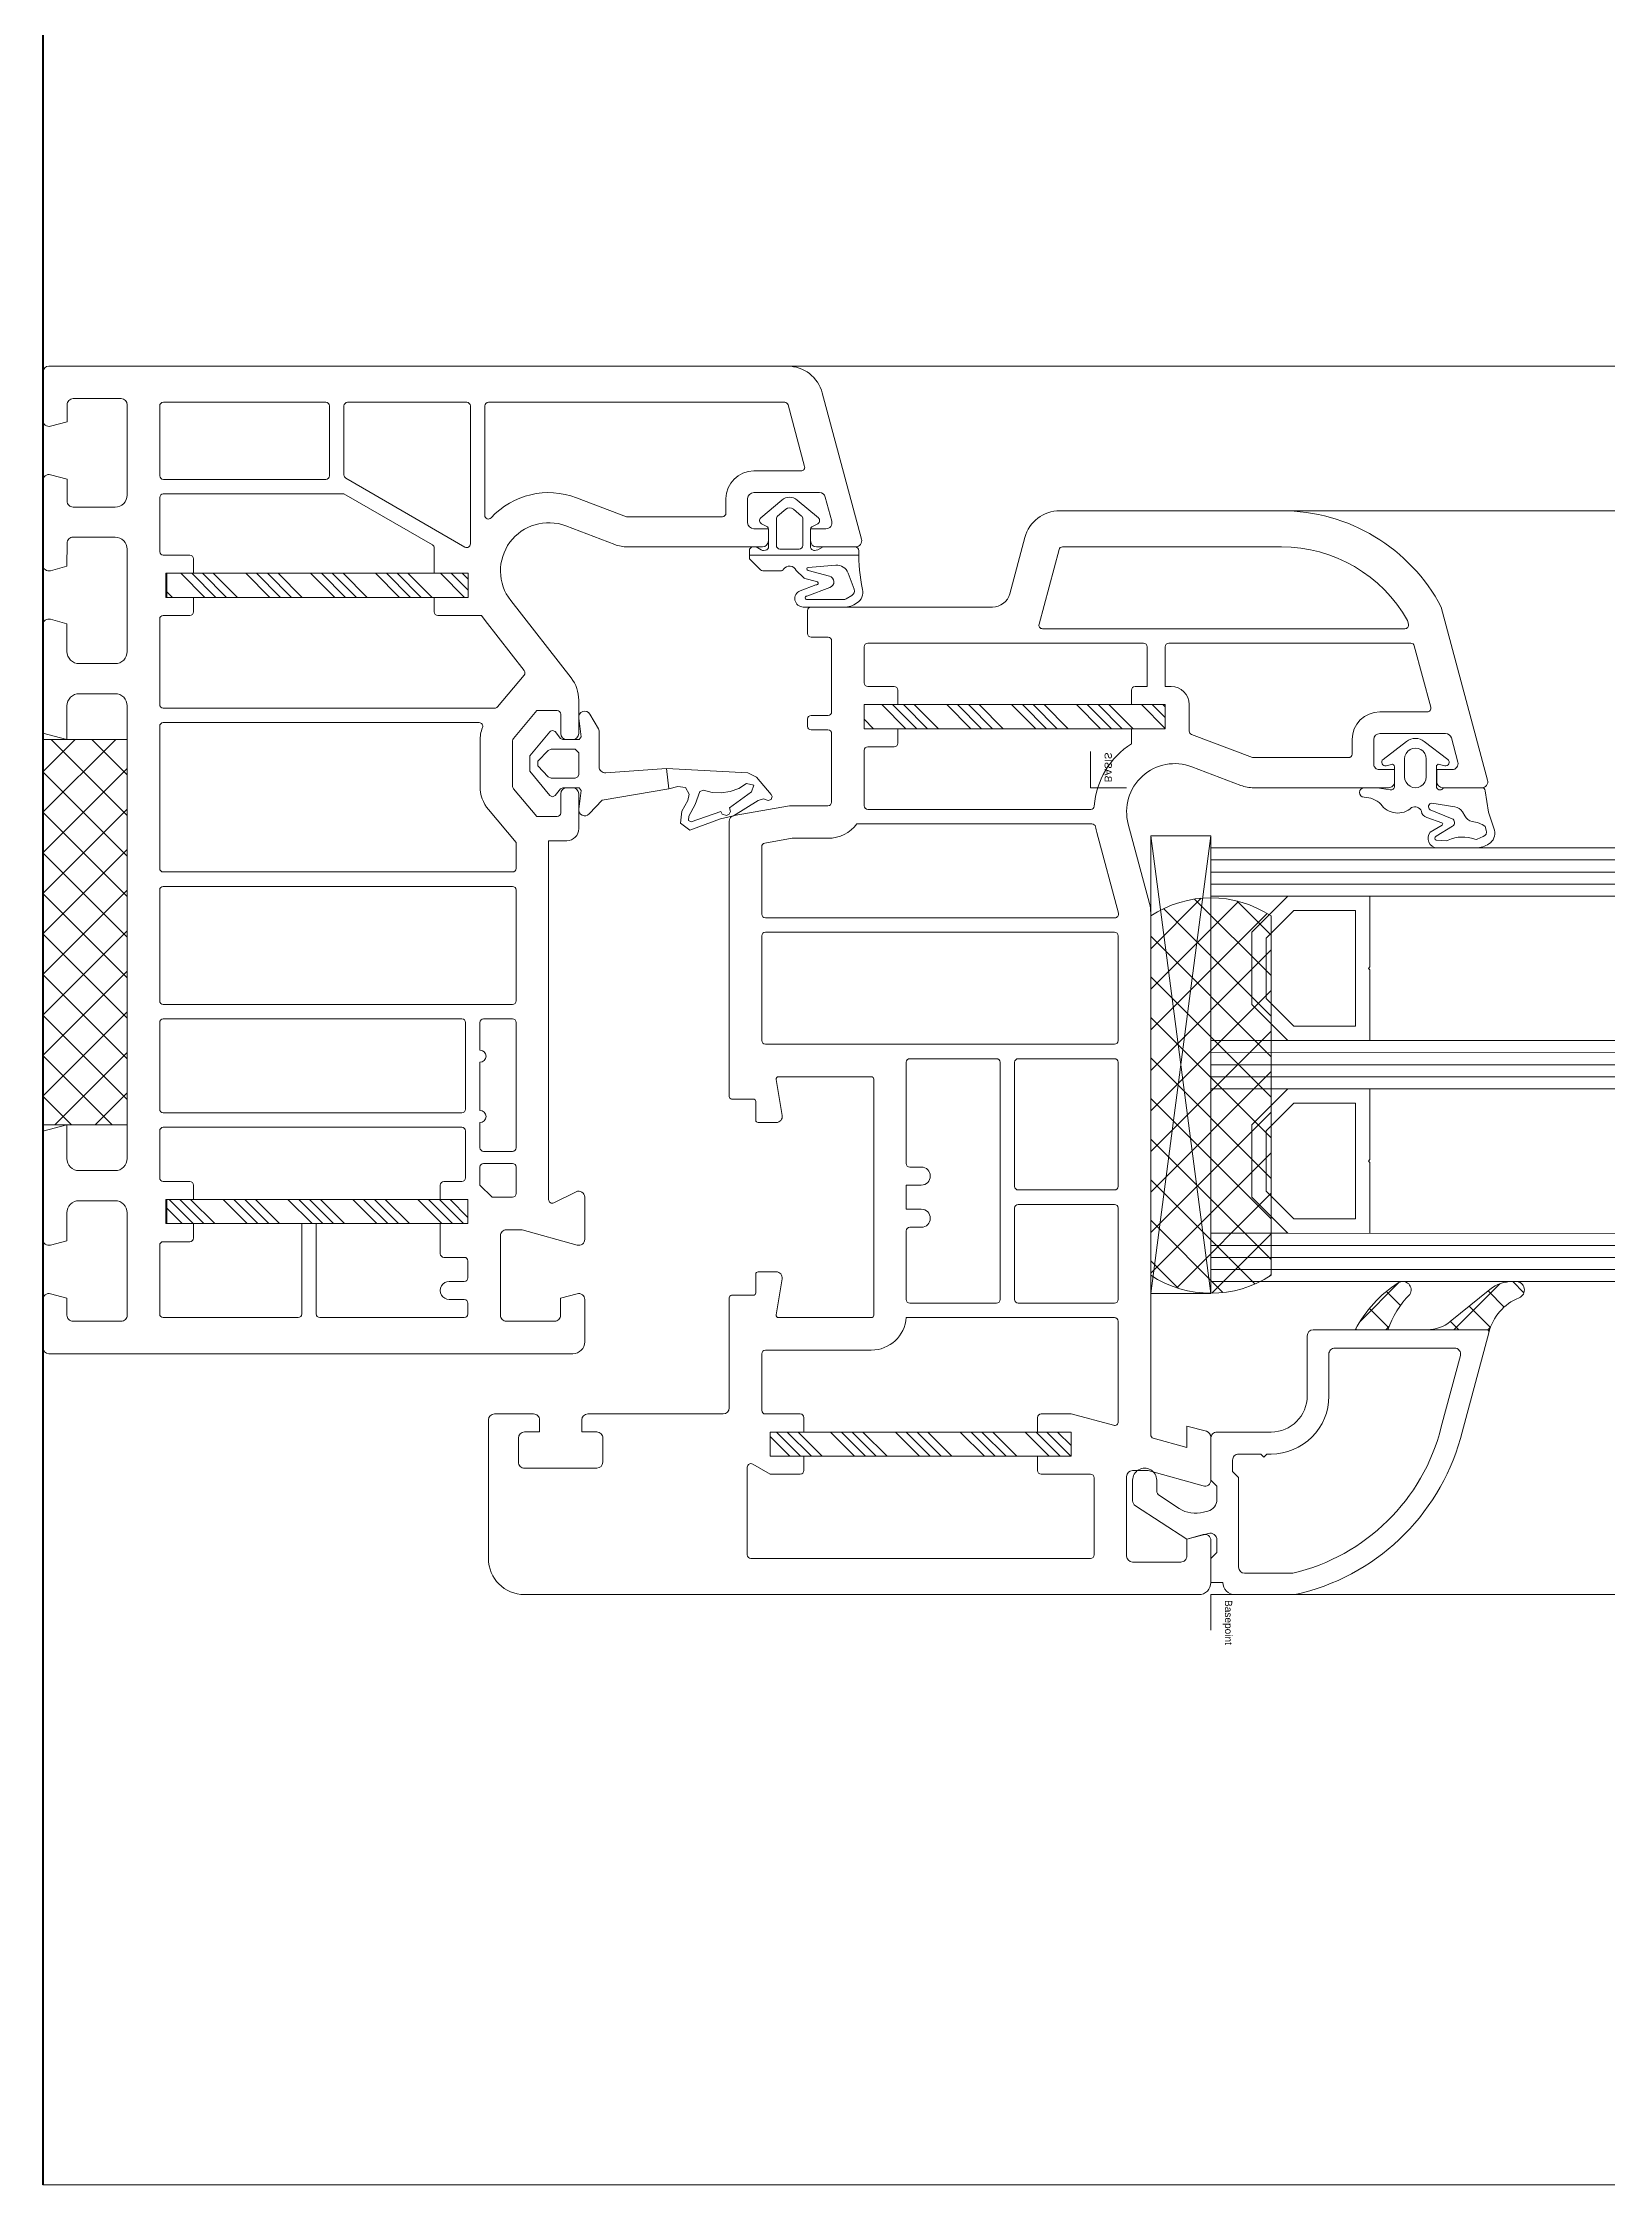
# Model space of a CAD drawing. Header units: millimetres. Extents: x 2258 to 5600, y 711 to 2563.
# Drawn here: x 2365.18 to 2370.2, y 2140.05 to 2146.92 of the extents above; entities that cross this region are included whole.
import ezdxf

# ---------------------------------------------------------------- set-up
doc = ezdxf.new("R2010")
doc.units = ezdxf.units.MM
for name, color, linetype, lineweight in [('PQI-A-IN-ELEV', 245, 'Continuous', 9), ('PQI-A-IN-ELEV-LGHT', 201, 'Continuous', 5), ('PQI-A-WALL', 30, 'Continuous', 50), ('PQI-A-WIN', 140, 'Continuous', 13)]:
    doc.layers.add(name, color=color, linetype=linetype, lineweight=lineweight)
doc.styles.get("Standard").update_dxf_attribs({"font": 'arial.ttf'})
pattern_1 = [(135, (-4.599427157802303, -2.000253202709217), (1.414213562373095, 1.414213562373094), []), (44.99999999999997, (-4.599427157802303, -2.000253202709217), (1.414213562373095, -1.414213562373095), [])]

# ---------------------------------------------------------------- blocks, each defined once
blk = doc.blocks.new('PRJ_INSERT_55_593613279781', base_point=(370.0591615602781, 296.904111493457))
for points in [[(370.5926268946902, 306.0872073804933), (370.0526297946902, 305.7572055504933), (369.9726279546902, 305.1272006704933), (370.1626265846902, 304.3872028004934), (368.4726279546902, 304.1872058604933), (368.8226264346902, 310.9472079904934), (369.1726287246902, 311.6572070804933), (370.6226294846903, 312.8972049404934), (370.8026297946902, 312.9672046304934), (371.0326293346902, 312.8872028004933), (371.1226294846903, 312.6472049404934), (370.9926284146902, 312.2372012804934), (371.1126273446902, 311.7972064704933), (372.3826278046902, 309.7572055504933), (372.6426299446903, 308.6872058604933), (373.5926268946902, 306.1372028004934), (372.9926284146902, 305.3472018904934), (372.0026267346902, 305.4772067704934), (371.1226294846903, 305.9672046304934)], [(370.2626288746902, 307.2572055504933), (370.3826278046902, 306.9672046304934), (371.4626296346902, 306.5772052504933), (372.4226287246902, 306.0372043304934), (372.7726271946902, 306.0272021904933), (372.9026282646902, 306.2272067704934), (372.0326293346902, 308.7072025004933), (372.2526267346902, 308.8172031104933), (372.3726294846903, 309.1872058604933), (372.2526267346902, 309.3972049404933), (372.0326293346902, 309.5072055504933), (371.7226279546902, 309.4172092104934), (370.4026282646902, 311.2372012804934), (369.8526290246903, 311.4372058604934), (369.7226279546902, 310.8272052504934), (370.1226294846903, 310.1872058604934), (370.3826278046902, 309.4872012804933), (370.4926284146902, 308.7372012804933), (370.4526275046902, 307.9872012804933)], [(369.2591623202782, 296.5972018904934), (369.1491617102781, 296.8372073804933), (368.9591630902781, 296.8972049404933), (367.1591600302781, 296.8972049404933), (366.8591608002781, 296.5972018904934), (366.8591608002781, 294.6072040204933), (366.9691614102782, 294.3772044804933), (367.8691629302782, 293.4972034104933), (368.2491601902781, 293.4972034104933), (369.1491617102781, 294.3772044804933), (369.2591623202782, 294.6072040204933)]]:
    blk.add_lwpolyline(points, close=True)
blk.add_lwpolyline([(363.957187878871, 297.8320082659878, 0.8104602076721642), (364.2747523546797, 296.9066666969694), (365.8291620202781, 297.0972018904934), (366.0591615602781, 296.9372058604933), (366.0591615602781, 295.5872073804933), (365.9691614102782, 295.3772044804933), (365.3991617102781, 294.9572025004933), (365.3091615602781, 294.7272067704934), (365.3691610302782, 294.5572047904934), (365.4191621702781, 294.5072055504933), (367.4191621702781, 292.8372073804933), (368.6991609502782, 292.8372073804933), (370.6991609502782, 294.5072055504933), (370.8091615602781, 294.7272067704934), (370.7191614102782, 294.9572025004933), (370.1491617102781, 295.3772044804933), (370.0591615602781, 295.5872073804933), (370.0591615602781, 296.9372058604933), (370.2891611002781, 297.0972018904934), (371.8341112121234, 296.9078259892771, 0.7217059250208615), (372.2404834077912, 297.7655017489269), (371.1091608002781, 298.8472018904934), (370.1626265846902, 304.3872028004934), (368.4726279546902, 304.1872058604933), (368.8197329087203, 299.1406875398265, -0.4399552836846325), (368.3216274998939, 298.5972018904934), (365.3291620202781, 298.5972018904934), (365.1691621702781, 298.5572086004934)], format="xyb", close=True)
blk = doc.blocks.new('PRJ_INSERT_54_593613279164', base_point=(8.881784197001252e-15, -8.881784197001252e-16))
blk.add_line((4.008078502913222, 0.7015572627653923), (-5.082137145999006, 0.7015447420383105))
for points in [[(0.5980307430605163, -1.917579487461598), (0.106253688504518, -1.656625322945092, -0.2775501483931128), (-2.532696274926138e-16, -1.479957190332014), (-2.237793284010081e-16, 0, -0.4537526242641983), (0.3398076201840396, 0.2973471933200025), (0.6100213742227064, 0.2611720864720999), (1.042437829558313, 0.01149901148442201), (3.710274358402264, 0.01134541035774284, 0.4227629273518251), (4.010165112804111, 0.320057176709134, -0.05483647592727152), (4.303823118820558, 3.532424224166802, 0.3319211071679828), (3.845955810543964, 4.662804514641348, 0.1614346972429613), (2.779686889645514, 5.001498133415765), (-0.6049490356474414, 5.001498133415764, 0.8315411525140167), (-0.8560362243681455, 3.648079783196039), (0.4316262817353702, 3.153275400871819, -1.190626430510805), (0.503488496439497, 2.88506940612011), (-0.4655004301875271, 2.625441762988365, 0.1296938749465612), (-0.5983473197203246, 2.549425338780541), (-1.20320037842088, 1.95383349108178, -0.6014879446624485), (-2.236571083833349, 1.864532395719669, 0.2544989197955225), (-2.488499425651866, 2.001640413975412), (-3.957449179689696, 2.001624018348985, 0.198909466611881), (-4.169577865607146, 1.913756052723636), (-4.99426918035497, 1.089064737975816, 0.1989123673796582), (-5.082137145999006, 0.8769327036198482), (-5.082137145999004, 0.3112281275693167, 0.4142135623730955), (-4.782330741885233, 0.01142172345554715), (-4.522599543124662, 0.01142172345554737), (-4.093796888527556, 0.2589747010733832, -0.1656801520669623), (-3.903966982709747, 0.2965060038818006), (-3.740147452957409, 0.2745578532527242, -0.375721369685827), (-3.479984788897567, -0.02278536033250411), (-3.479984788897565, -1.479957190332013, -0.2775501483931143), (-3.586238477402084, -1.65662532294509), (-4.078015531958083, -1.917579487461597, 0.5319777725554453), (-4.130232628896758, -2.412394783298078), (-2.393213548663189, -3.887433140998297, 0.363945910752088), (-1.107630052569438, -3.887433140998297), (0.6502478399991929, -2.41239478329808, 0.5319777725554476)], [(-0.2680883789091604, 4.378243357414789, 0.9999999999999986), (-0.3194380188017389, 4.087288767571038), (1.612600442385188, 3.38408464420482, -0.7332383087249624), (1.570990037036942, 2.431272729874328), (-0.191805890994261, 1.958971851091358, 0.9176289392038998), (-0.1904933190871827, 1.719282615234464), (2.094986877438495, 1.535178095573968, 0.3353238355422945), (3.116654357907246, 2.17539110826928), (3.622162780758808, 3.527220637077873, 0.3557455022548545), (3.436031043195058, 4.031149930478548), (2.96753527666759, 4.307800217017945, 0.1340649279655952), (2.713463470503881, 4.377261227260397)], [(-2.73261936180175, -2.558092156067455), (-2.061202087405254, -3.121408551459724, 0.3639549067525167), (-1.41847137451463, -3.121408551459724), (-0.7470235825400102, -2.558066551942032, 0.2217106168363309), (-0.6398458862333791, -2.328241489778695), (-0.6398458862333795, -0.1161137516550361, 0.4139911672486105), (-0.939864196780254, 0.1838740413137134), (-2.53980926513963, 0.1838740413137141, 0.4141569862246464), (-2.839797058108379, -0.1161137516550361), (-2.839797058108379, -2.328267093904119, 0.2217106168363308)]]:
    blk.add_lwpolyline(points, format="xyb", close=True)
blk = doc.blocks.new('*X76')
at = {"color": 0}
for p, q in [((31.19993464295712, -72.6786784701504), (31.97808007457636, -71.90053303853117)), ((32.67215374721784, -73.90053303853122), (34.67215374721786, -71.9005330385312)), ((33.5701797472178, -73.90053303853122), (35.57017974721782, -71.9005330385312)), ((34.46820574721787, -73.90053303853122), (36.46820574721791, -71.9005330385312)), ((35.36623374721781, -73.90053303853122), (37.36623374721785, -71.9005330385312)), ((38.06030741985939, -73.90053303853117), (40.06030741985934, -71.9005330385312)), ((38.95833341985932, -73.9005330385312), (40.95833341985929, -71.9005330385312)), ((39.85635941985942, -73.90053303853117), (41.85635941985938, -71.9005330385312)), ((40.75438741985936, -73.90053303853117), (42.75438741985934, -71.9005330385312)), ((43.44846109250081, -73.9005330385312), (45.44846109250085, -71.90053303853117)), ((44.34648709250078, -73.9005330385312), (46.34648709250081, -71.90053303853117)), ((45.24451309250085, -73.9005330385312), (47.24451309250087, -71.90053303853117)), ((46.14254109250079, -73.9005330385312), (48.14254109250082, -71.90053303853117)), ((48.83661476514236, -73.9005330385312), (50.83661476514234, -71.90053303853122)), ((49.73464076514229, -73.90053303853122), (51.73464076514229, -71.90053303853122)), ((50.6326667651424, -73.9005330385312), (52.63266676514238, -71.90053303853122)), ((51.53069476514231, -73.90053303853122), (53.53069476514233, -71.90053303853122)), ((54.22476843778382, -73.90053303853122), (56.19992510621398, -71.92537637010105)), ((55.12279443778377, -73.90053303853122), (56.19992510621395, -72.82340237010098)), ((56.02082043778384, -73.90053303853122), (56.19992510621395, -73.72142837010112))]:
    blk.add_line(p, q, dxfattribs=at)
blk = doc.blocks.new('*X77')
at = {"color": 0}
for p, q in [((23.39988581483212, -13.12680322657752), (25.02614989936285, -11.50053914204682)), ((23.92417589936278, -13.50053914204682), (25.92417589936281, -11.50053914204682)), ((24.82220189936285, -13.50053914204682), (26.82220189936288, -11.50053914204682)), ((25.72022989936281, -13.50053914204682), (27.72022989936284, -11.50053914204682)), ((28.41430357200433, -13.50053914204685), (30.41430357200435, -11.50053914204682)), ((29.3123295720043, -13.50053914204685), (31.31232957200428, -11.50053914204685)), ((30.21035557200438, -13.50053914204685), (32.21035557200437, -11.50053914204682)), ((31.10838357200433, -13.50053914204685), (33.1083835720043, -11.50053914204685)), ((33.80245724464581, -13.50053914204682), (35.80245724464584, -11.50053914204682)), ((34.70048324464577, -13.50053914204682), (36.7004832446458, -11.50053914204682)), ((35.59850924464585, -13.50053914204682), (37.59850924464587, -11.50053914204682)), ((36.49653724464579, -13.50053914204682), (38.49653724464583, -11.50053914204682)), ((39.19061091728729, -13.50053914204682), (41.19061091728729, -11.50053914204679)), ((40.08863691728726, -13.50053914204682), (42.08863691728722, -11.50053914204682)), ((40.98666291728732, -13.50053914204682), (42.98666291728733, -11.50053914204679)), ((41.88469091728729, -13.50053914204682), (43.88469091728725, -11.50053914204682)), ((44.57876458992878, -13.50053914204682), (46.57876458992881, -11.50053914204682)), ((45.47679058992874, -13.50053914204682), (47.47679058992878, -11.50053914204682)), ((46.37481658992881, -13.50053914204682), (48.37481658992886, -11.50053914204682)), ((47.27284458992878, -13.50053914204682), (48.39987818543757, -12.37350554653801))]:
    blk.add_line(p, q, dxfattribs=at)
blk = doc.blocks.new('*X78')
at = {"color": 0}
for p, q in [((54.99985186402648, -31.087261134794), (61.00601975375861, -25.08109324506187)), ((54.99985186402648, -27.71966508939307), (57.27450227647316, -25.44501467694639)), ((54.99985186402648, -34.45485718019493), (63.6577245844264, -25.79698445979503)), ((64.99985186402648, -33.32389141001726), (57.15847075292793, -25.48251029891871)), ((64.99985186402648, -29.95629536461633), (60.06881868517122, -25.02526218576104)), ((64.99985186402648, -26.5886993192154), (64.83690520496697, -26.42575266015587)), ((64.99985186402648, -36.6914874554182), (54.99985186402648, -26.69148745541818)), ((54.99985186402648, -37.82245322559585), (64.99985186402648, -27.82245322559587)), ((64.99985186402648, -40.05908350081911), (54.99985186402648, -30.05908350081912)), ((54.99985186402648, -41.19004927099679), (64.99985186402648, -31.1900492709968)), ((64.99985186402648, -43.42667954622004), (54.99985186402648, -33.42667954622005)), ((54.99985186402648, -44.55764531639772), (64.99985186402648, -34.55764531639772)), ((64.99985186402648, -46.794275591621), (54.99985186402648, -36.79427559162097)), ((54.99985186402648, -47.92524136179865), (64.99985186402648, -37.92524136179866)), ((64.99985186402648, -50.16187163702193), (54.99985186402648, -40.1618716370219)), ((54.99985186402648, -51.29283740719959), (64.99985186402648, -41.29283740719959)), ((64.99985186402648, -53.52946768242285), (54.99985186402648, -43.52946768242285)), ((54.99985186402648, -54.6604334526005), (64.99985186402648, -44.66043345260053)), ((64.66525748148851, -56.56246934528583), (54.99985186402648, -46.89706372782377)), ((56.06869944130799, -56.95918192071993), (64.99985186402648, -48.02802949800145)), ((62.29639050405407, -57.56119841325233), (54.99985186402648, -50.26465977322471)), ((58.64072724525436, -57.75475016217449), (64.99985186402648, -51.39562554340239)), ((59.1885293800865, -57.82093333468568), (54.99985186402647, -53.63225581862565)), ((62.16959604598446, -57.59347740684532), (64.99985186402645, -54.76322158880331))]:
    blk.add_line(p, q, dxfattribs=at)
blk = doc.blocks.new('PRJ_INSERT_51_593613279187', base_point=(-0.0001424139276196001, -0.004747371343455598))
for points in [[(-2.496664176288846, -3.854258153455021, 0.339142292364), (-1.032212942825481, -3.854258153480941), (0.9178605716399488, -2.359646908928653, 0.8086737724611405), (0.6662781662196267, -1.829602187491219), (0.2267800752628091, -1.944709668423684, -0.4913693427341452), (-0.02389214782783711, -1.751249792745512), (-0.0240104108701189, -0.1176216631265561, -0.708523374386479), (0.5100195021847185, 0.07009661684605817, 0.2316730953534543), (0.6691997514491277, -0.004747371343455598), (3.73434259077726, -0.004747371343455598, 0.3695233403091967), (4.030748181949662, 0.2489522450541699), (4.309732996441539, 2.034955997797397), (4.798357569195446, 3.527034302087941, 0.3316638372042809), (4.340246759869274, 4.656496544214406, 0.1347854679543906), (3.273977838970836, 4.995191593500294), (0.02128370902698862, 4.995191593500294, 0.6077360405967449), (-0.5301651129944958, 3.688188095422902), (0.4561935295836292, 3.094447155328908, -0.6532414826529297), (0.4321151604430042, 2.912580509515919), (-0.807488696739938, 2.455318749771777, 0.3283967986449405), (-1.26810304024059, 1.948816318842091, -0.4308798185662256), (-2.086126721881215, 1.649377842279591, 0.4559480533225359), (-4.641740328993137, 1.352547946092727, -0.1892659076963614), (-6.025452992789724, 0.785067959159278, 0.9924842238198461), (-6.019494441510801, -0.004747371343455598), (-4.950727937464762, -0.004747371343455598), (-3.851355283976659, 0.1713893443147754, -0.4615697110583747), (-3.50389584668028, -0.1248545592313803), (-3.50401347343518, -1.752026155886369, -0.4917135655221725), (-3.754900199323743, -1.945429745507454), (-4.1951552852845, -1.829602187494856, 0.8086737724720517), (-4.44673769072665, -2.359646908923878)], [(-0.3894343082299656, 1.287793481836616), (1.514444910504039, 1.592451114984669, 0.2436858438149983), (2.134043299175914, 1.989118595453419), (2.334665857769664, 2.336576481195607, -0.1988926612234861), (2.941874109722789, 2.802488346429982, 0.1490779346963349), (4.026831232525524, 3.208972950311818), (4.116453730084118, 3.520914097162404, 0.404070220630384), (3.865686975933727, 4.055984039636769), (3.360857569195446, 4.277376194330373, 0.1630460638099448), (3.171114527203258, 4.268061180444874, -0.2020038447891081), (0.9564224114195667, 4.356772442194142, 0.1389825561770618), (0.7985854973570667, 4.402439613672414), (-0.04200211860973013, 4.361434002252736, 0.6426690475485356), (-0.04519883491832388, 4.018872280450978), (1.321959101177868, 3.195910473200001, -0.577350608912599), (1.277281366802868, 2.565059204431691), (-0.5472955536417885, 1.818419016736243, 0.7567679501140765)], [(-2.664434219540112, -0.9045969161272751), (-2.664434219539999, -2.403154883810657, 0.9999999999999997), (-0.8644149595402268, -2.403154883829529), (-0.8644149595402268, -0.9045969161272751, 1)]]:
    blk.add_lwpolyline(points, format="xyb", close=True)
blk = doc.blocks.new('BASEPOINT')
for p, q in [((0.0001424139276124947, -6.579969547004794e-08), (0.0001424139276124947, 2.998156919277449)), ((-7.890404418731123e-08, 0.0005381883725030789), (2.956911949821283, 0.0005381883725030789))]:
    blk.add_line(p, q)
blk.add_text('Basepoint', height=0.6).set_placement((0.4501424139276011, 1.169999934200292))
blk = doc.blocks.new('PRJ_INSERT_50_593613279190', base_point=(-0.0001424139276124947, 6.579969635822636e-08))
h = blk.add_hatch()
h.set_pattern_fill('NETZ', color=256, scale=2, angle=-135, style=0)
h.set_pattern_definition(pattern_1)
edge = h.paths.add_edge_path()
edge.add_arc((-25.2986551748821, 25.33685661379517), 0.7009491730178186, 21.51182172263535, 179.9580202232992)
edge.add_line((-25.99960415975543, 25.33737018892023), (-25.99960415975543, 25.04407319476772))
edge.add_arc((-22.99300567432547, 25.04730335869381), 3.006600220606113, 180.0615561704665, 218.4438120667934)
edge.add_line((-25.34782986281486, 23.17795910793259), (-22.66887832759071, 19.87456954780984))
edge.add_arc((-24.99886901093642, 17.98482262943097), 3.000000000000037, 9.094947017729282e-13, 39.0438988427839, ccw=False)
edge.add_line((-21.99886901093638, 17.98482262943102), (-21.99960415975543, 22.89588363291494))
edge.add_arc((-21.80286819986766, 22.89686949340595), 0.1967384299873035, 73.53864963038978, 180.2871115812252, ccw=False)
edge.add_arc((-20.77735667004206, 27.1363973986147), 4.165315481917134, 201.7354703606924, 256.536940679372, ccw=False)
h = blk.add_hatch()
h.set_pattern_fill('NETZ', color=256, scale=2, angle=-135, style=0)
h.set_pattern_definition(pattern_1)
edge = h.paths.add_edge_path()
edge.add_arc((-25.29884118967663, 15.92990097243664), 0.6999557455590304, 57.98631243675442, 211.9210534334455, ccw=False)
edge.add_arc((-19.3226781381968, 22.23154655800048), 8.000000000000085, 225.5218146126667, 250.4566767224353)
edge.add_line((-21.99883435313792, 14.69243600613606), (-21.99883435313792, 11.99243600613607))
edge.add_arc((-17.18761768759084, 21.15341065885029), 10.347524457111, 212.7227798498215, 242.2921684265773, ccw=False)
for points in [[(-24.64653276932265, 25.5938899021485, 0.8276115379937076), (-25.99960415975543, 25.33737018892023), (-25.99960415975543, 25.04407319476772, 0.1690577026555226), (-25.34782986281486, 23.17795910793259), (-22.66887832759071, 19.87456954780984, -0.172028633719733), (-21.99886901093638, 17.98482262943102), (-21.99960415975543, 22.89588363291494, -0.502665873903851), (-21.74711872695017, 23.08554383215738, -0.2437805197364005)], [(-2.9996041597554, -0.0002532027091888267), (-0.9996041597554282, -0.0002532027091888267), (-0.9996041597554282, 0.9997467972908112, 0.4142135623730953), (0.0003958402445718434, 1.999746797290811), (0.0003958402445718434, 6.99968576213459, 0.2754497923217082), (-12.95498746053668, 20.72978830119703), (-13.4987801833969, 20.87547921919773), (-21.74711872695017, 23.08554383215738, 0.4908735731119964), (-21.99960363186992, 22.89235716621636), (-21.99960415975543, 8.498831269947061, 0.4134286014123665), (-21.49878018514605, 7.99883126994709), (-16.49917691366168, 7.99895334025959, -0.4140724336333067), (-13.4993600191304, 4.99901437541584), (-13.4997262300679, 0.4997467972908396, 0.4145422967863972), (-12.99972623005545, -0.0002532027091888267), (-9.4996041597554, -0.0002532027091888267), (-8.999604159755428, 0.4997467972908112), (-7.900301253550346, 0.4997467972908112, -0.3394542588633756), (-6.934375427261251, -0.2414341576066761), (-6.833775398766115, -0.616878575193482, -0.2125565616700221), (-7.151913544625224, -2.625523775487352), (-8.221519635700396, -4.272572720216715, -0.2539676464749438), (-8.64085491967311, -4.500253202709189), (-9.4996041597554, -4.500253202709189, 0.9999999999999998), (-9.499604159755428, -6.500253202709189), (-7.793416178963419, -6.500253202709189, 0.2539676464749436), (-7.374080894990705, -6.272572720216715), (-4.599604159755422, -2.000253202709189), (-5.080515119112796, -0.2054690684707623, -0.4931454260313039), (-4.539383952963, 0.4997467972908112), (-3.499604159755428, 0.4997467972908112)], [(-11.42529910746382, 4.398301554569116), (-11.67521772063223, 4.648220167737549), (-11.67518934724402, 4.99681561511963, 0.4143806464059874), (-16.47699159288866, 9.798953292317549), (-19.97463643905309, 9.798867893821665, -0.4142192835227657), (-20.47464864704703, 10.29886545226626), (-20.47469716813362, 20.23598399228959, -0.4931444461757075), (-19.84529152645141, 20.71895038669777), (-13.92035110165813, 19.13141841279122, -0.2806694375655193), (-1.775433314866724, 6.796828412494932), (-1.775433314866724, 2.799947168277612, -0.4141795785361847), (-2.27537530013138, 2.299947171643282), (-9.721617126769878, 2.299083188139662), (-10.22101444201963, 1.799746797290851), (-11.17540886933981, 1.799746797290823, -0.4142374021652741), (-11.67540886768362, 2.299787494018688), (-11.67525840742312, 4.148342254609815)], [(-25.89294784582112, 15.55979919337321, -0.7949711117343725), (-24.92777936059083, 16.52340848269796, 0.1092301940154678), (-21.99883435313792, 14.69243600613606), (-21.99883435313792, 11.99243600613607, -0.1297415055080829)]]:
    blk.add_lwpolyline(points, format="xyb", close=True)
blk.add_blockref('BASEPOINT', (-0.0001424139276124947, 6.579969635822636e-08))
blk = doc.blocks.new('BASIS')
for q in [(0, 2.998156985077132), (3, 0)]:
    blk.add_line((0, 0), q)
blk.add_text('BASIS', height=0.6).set_placement((0.45, 1.17))
blk = doc.blocks.new('GLASDATABASE7')
for p, q in [((-35, 0), (-35, 60)), ((-34, 0), (-34, 60)), ((-33, 0), (-33, 60)), ((-19, 0), (-19, 60)), ((-18, 0), (-18, 60)), ((-17, 0), (-17, 60)), ((-3, 0), (-3, 60)), ((-2, 0), (-2, 60)), ((-1, 0), (-1, 60)), ((1, 0), (-37, -5)), ((1, -5), (-37, 0))]:
    blk.add_line(p, q)
for points in [[(-32, 0), (-32, 60), (-36, 60), (-36, 0)], [(-32, 13.2), (-26.12, 13.2), (-26, 13.1), (-25.88, 13.2), (-20, 13.2), (-20, 60), (-32, 60)], [(-16, 0), (-16, 60), (-20, 60), (-20, 0)], [(-16, 13.2), (-10.12, 13.2), (-10, 13.1), (-9.879999999999999, 13.2), (-4, 13.2), (-4, 60), (-16, 60)], [(0, 0), (0, 60), (-4, 60), (-4, 0)], [(-21.2, 12), (-21.2, 6.897056274847714), (-23.49705627484771, 4.6), (-28.50294372515229, 4.6), (-30.8, 6.897056274847714), (-30.8, 12)], [(-5.2, 12), (-5.2, 6.897056274847714), (-7.497056274847714, 4.6), (-12.50294372515229, 4.6), (-14.8, 6.897056274847714), (-14.8, 12)], [(-20, 6.4), (-23, 3.4), (-29, 3.4), (-32, 6.4), (-32, 0), (-20, 0)], [(-4, 6.4), (-7, 3.4), (-13, 3.4), (-16, 6.4), (-16, 0), (-4, 0)], [(1, 0), (1, -5), (-37, -5), (-37, 0)], [(0, 0), (0, 0)], [(0, 0), (0, 0)]]:
    blk.add_lwpolyline(points, close=True)
blk.add_blockref('BASIS', (5, -10))
blk = doc.blocks.new('*X70')
at = {"color": 0}
for p, q in [((10.30352451880753, 18.73912722821214), (10.76437846124361, 19.19998117064821)), ((11.45845213388517, 17.19998117064824), (13.45845213388514, 19.19998117064821)), ((12.35647813388513, 17.19998117064824), (14.3564781338851, 19.19998117064821)), ((13.2545041338852, 17.19998117064824), (15.25450413388518, 19.19998117064821)), ((14.15253213388516, 17.19998117064824), (16.15253213388513, 19.19998117064821)), ((16.84660580652664, 17.19998117064821), (18.84660580652661, 19.19998117064818)), ((17.74463180652659, 17.19998117064821), (19.74463180652657, 19.19998117064818)), ((18.64265780652667, 17.19998117064821), (20.64265780652664, 19.19998117064818)), ((19.54068580652662, 17.19998117064821), (21.5406858065266, 19.19998117064818)), ((22.23475947916816, 17.19998117064824), (24.23475947916813, 19.19998117064821)), ((23.13278547916812, 17.19998117064824), (25.13278547916809, 19.19998117064821)), ((24.03081147916819, 17.19998117064824), (26.03081147916816, 19.19998117064821)), ((24.92883947916815, 17.19998117064824), (26.92883947916812, 19.19998117064821)), ((27.62291315180963, 17.19998117064824), (29.6229131518096, 19.19998117064824)), ((28.52093915180957, 17.19998117064824), (30.52093915180956, 19.19998117064824)), ((29.41896515180967, 17.19998117064824), (31.41896515180963, 19.19998117064824)), ((30.31699315180961, 17.19998117064824), (32.31699315180958, 19.19998117064824)), ((33.01106682445115, 17.19998117064824), (35.01106682445112, 19.19998117064821)), ((33.90909282445111, 17.19998117064824), (35.30352356513325, 18.59441191133038)), ((34.80711882445118, 17.19998117064824), (35.30352356513322, 17.69638591133028))]:
    blk.add_line(p, q, dxfattribs=at)
blk = doc.blocks.new('*X71')
at = {"color": 0}
for p, q in [((10.30352451880756, 69.92659028198557), (11.57693448095653, 71.20000024413456)), ((10.47496048095652, 69.20000024413457), (12.4749604809565, 71.20000024413456)), ((11.3729864809566, 69.20000024413457), (13.37298648095657, 71.20000024413456)), ((12.27101448095655, 69.20000024413457), (14.27101448095652, 71.20000024413456)), ((14.96508815359803, 69.20000024413456), (16.96508815359806, 71.20000024413459)), ((15.86311415359799, 69.20000024413456), (17.86311415359799, 71.20000024413456)), ((16.76114015359806, 69.20000024413456), (18.76114015359809, 71.20000024413459)), ((17.65916815359801, 69.20000024413456), (19.65916815359804, 71.20000024413459)), ((20.35324182623956, 69.20000024413457), (22.35324182623953, 71.20000024413456)), ((21.25126782623951, 69.20000024413457), (23.25126782623948, 71.20000024413456)), ((22.14929382623959, 69.20000024413457), (24.14929382623956, 71.20000024413456)), ((23.04732182623953, 69.20000024413457), (25.04732182623951, 71.20000024413456)), ((25.74139549888105, 69.20000024413456), (27.74139549888105, 71.20000024413459)), ((26.63942149888101, 69.20000024413456), (28.63942149888098, 71.20000024413456)), ((27.53744749888108, 69.20000024413456), (29.53744749888108, 71.20000024413459)), ((28.43547549888103, 69.20000024413456), (30.43547549888103, 71.20000024413459)), ((31.12954917152254, 69.20000024413457), (33.12954917152252, 71.20000024413456)), ((32.0275751715225, 69.20000024413457), (34.02757517152247, 71.20000024413456)), ((32.92560117152258, 69.20000024413457), (34.92560117152255, 71.20000024413456)), ((33.82362917152253, 69.20000024413457), (35.30352356513325, 70.67989463774529))]:
    blk.add_line(p, q, dxfattribs=at)
blk = doc.blocks.new('*X72')
at = {"color": 0}
for p, q in [((0.0005383051320713, 57.24967107694791), (5.750851450590445, 62.99998422240628)), ((0.0005383051320713, 60.61726712234884), (2.383255405189508, 62.99998422240625)), ((7.000546003182531, 56.98377885943518), (0.9843406402114354, 62.99998422240628)), ((7.000546003182531, 60.3513749048361), (4.351936685612361, 62.99998422240625)), ((0.0005383051320713, 53.88207503154697), (7.000546003182535, 60.88208272959744)), ((7.000546003182535, 53.61618281403425), (0.0005383051320642, 60.61619051208471)), ((0.0005383051320642, 50.51447898614604), (7.000546003182535, 57.51448668419651)), ((7.000546003182527, 50.2485867686333), (0.0005383051320642, 57.24859446668379)), ((0.0005383051320678, 47.14688294074512), (7.000546003182535, 54.14689063879557)), ((7.000546003182531, 46.88099072323239), (0.0005383051320678, 53.88099842128285)), ((0.0005383051320713, 43.77928689534417), (7.000546003182538, 50.77929459339465)), ((7.000546003182531, 43.51339467783145), (0.0005383051320642, 50.51340237588192)), ((0.0005383051320713, 40.41169084994325), (7.000546003182531, 47.41169854799371)), ((7.000546003182531, 40.14579863243053), (0.0005383051320607, 47.14580633048097)), ((0.0005383051320678, 37.04409480454231), (7.000546003182535, 44.04410250259277)), ((7.000546003182531, 36.77820258702958), (0.0005383051320642, 43.77821028508004)), ((0.0005383051320713, 33.67649875914138), (7.000546003182535, 40.67650645719186)), ((7.000546003182532, 33.41060654162865), (0.0005383051320642, 40.41061423967912)), ((6.043572277004196, 30.99998422240605), (0.0005383051320642, 37.04301819427819)), ((0.6916198137976703, 30.99998422240605), (7.000546003182535, 37.30891041179093)), ((4.059215859198601, 30.99998422240605), (7.000546003182535, 33.94131436638999)), ((2.675976231603264, 30.99998422240605), (0.0005383051320642, 33.67542214887726))]:
    blk.add_line(p, q, dxfattribs=at)
blk = doc.blocks.new('w4')
at = {"ltscale": 1000}
for points in [[(42.00000674437251, 81.79999975582177, 0.5569246676198715), (42.43347079466184, 81.53133825679834), (44.27734286497798, 82.44775061031396, -0.5565333513158325), (44.99999911497434, 81.99999670406396), (44.99999911497434, 78.49999670407851, -0.4967238353697922), (44.36474520873162, 78.01859716793115), (39.79993350218865, 79.29999975583632), (38.50000674436887, 79.29999975583632, 0.4144311064166663), (38.00000674437615, 78.79999975583632), (38.00000674436887, 72.19997839353164, 0.4144356774355191), (38.50000674437615, 71.69997839351709), (42.49973711148778, 71.69997839351709, 0.4143670086506019), (42.99999911497798, 72.20024039702548), (42.99999911497434, 73.6157041015249), (44.37048251341912, 73.98295263668115, -0.492997614384345), (44.99999911498162, 73.49999670406396), (44.99999911497798, 69.99999670407851, -0.4141126337407329), (43.99999911498162, 68.99999999995634), (0.4994781577406684, 68.99999999995634, -0.4139096780676014), (-7.275957614183426e-12, 69.49948145910457), (-7.275957614183426e-12, 73.50031000403396, -0.4929517129257544), (0.6290979359946505, 73.98303211067105), (2.00000006864866, 73.6157041015249), (2.000000068655936, 72.19997839351709, 0.4144356774355186), (2.500000068655936, 71.69997839351709), (6.499745694618468, 71.69997839353164, 0.414367008579155), (7.000007698050467, 72.20024039695272), (7.000007698046829, 80.69957225611142, 0.4143369659042498), (5.999586301852105, 81.6999936522916), (3.000000068645022, 81.69999365230615, 0.4143049578969909), (2.000000068655936, 80.6999936523207), (2.000000068652298, 78.38427404781396), (0.6291110894235317, 78.01694956306892, -0.4929506967190845), (0, 78.49966651080467), (-7.275957614183426e-12, 87.46411184688623), (2.000000068655936, 88.00001577755029), (2.000000068652298, 85.19999365230615, 0.4143049578969411), (3.000000068652298, 84.19999365230615), (5.999586302586977, 84.19999365230615, 0.4143369654716943), (7.000007698046829, 85.20041504777328), (7.000007698046829, 122.7995414640609, 0.4143533526990125), (5.999530333745497, 123.8000188293081), (3.000000068645022, 123.8000188293227, 0.4142885970736059), (2.000000068652298, 122.8000188293081), (2.000000068652298, 120.0000157775503), (-3.637978807091713e-12, 120.5359044494253), (-3.637978807091713e-12, 129.5003290775494, -0.4929517128660395), (0.6290979359400808, 129.9830511841865), (2.000000068645022, 129.6157231750112), (2.000000068652298, 127.3000188293081, 0.4143120868180035), (3.000000068652298, 126.3000188293081), (5.999610763621604, 126.3000188293227, 0.4143298034918506), (7.000007698043191, 127.3004157643154), (7.000007698050467, 135.7995812210575, 0.4143369658318687), (5.99958630169931, 136.8000026168447), (2.50000006864866, 136.8000026168593, 0.4144742986754296), (2.00000006864866, 136.3000026168593), (2.000000068655936, 134.3843083800894), (0.6291340237585246, 134.0169747788314, -0.4929654584300433), (3.637978807091713e-12, 134.4996989421488), (-7.275957614183426e-12, 141.5003297580261, -0.4929506969181903), (0.6291110894126177, 141.983046706082), (2.000000068655936, 141.6157222213369), (2.000000068645022, 139.8000026168593, 0.414434189985133), (2.500000068655936, 139.3000026168447), (5.999586301670206, 139.3000026168447, 0.4143369660113899), (7.000007698043191, 140.3004240132286), (7.000007698046829, 147.8000030936819, 0.414098729429669), (6.500007698050467, 148.3000030936819), (2.500000068655936, 148.3000030936819, 0.4144742986754274), (2.000000068652298, 147.8000030936819), (2.000000068655936, 146.3842926444777), (0.6291055828623939, 146.0169666842703, -0.4929566355553249), (-3.637978807091713e-12, 146.4996946583415), (3.637978807091713e-12, 150.500451395972, -0.4139490408238861), (0.4995485828367237, 150.9999999999709), (61.83032138060298, 150.9999999999563, -0.3394264675312374), (64.72815234373775, 148.7764587821584), (67.98291308592889, 136.629409355126, -0.4929616572134017), (67.50000292967161, 135.9999999999563), (64.24962612859963, 135.9999999999563, -0.4139952617277666), (63.74999911497434, 136.4996312594012), (63.74999911497434, 137.4999995650869), (65.02746874998411, 137.4999995650869, 0.4932336255559439), (65.51037890623411, 138.1294093551405), (64.97449023435547, 140.129409355126, 0.3395687924446906), (64.49158007810911, 140.4999995650869), (59.02746493528684, 140.4999995650869, 0.4141755960151686), (58.52746493528684, 139.9999995650869), (58.52746493528684, 137.9999995650869, 0.4141285049199961), (59.02746493528684, 137.4999995650724), (60.24999911497798, 137.4999995650869), (60.24999911497798, 136.4999995650869, -0.414056115906826), (59.74999911497798, 135.9999999999709), (48.55051917461606, 135.9999999999709, -0.0909918661098243), (47.48537257165663, 136.1954563377221), (43.42016513060662, 137.7393947066885, 0.7590235082492592), (38.84790713499387, 131.5373692931898), (43.86402657896542, 125.1170635542221, -0.1673432765406308), (44.49999911497798, 123.2700729886128), (44.49999911498526, 120.5000157775503, -0.4140987294296713), (43.99999911498162, 120.0000157775503), (43.49955424926156, 120.0000157775503, -0.4139528741333943), (42.99999911497434, 120.4995709118375), (42.99999911498162, 122.099726835062, 0.4144419221043469), (42.69976208790467, 122.4000096740347), (41.01380068968137, 122.4000096740347), (39.07019675133415, 120.0837941692735, 0.1763314452657124), (39.00000674437615, 119.8909539060842), (39.00000674436887, 116.1090623902419, 0.1763314452657102), (39.07019675133779, 115.9162221270526), (41.01380068968865, 113.6000066222769), (42.69974932189871, 113.6000066222769, 0.4144543774464679), (42.99999911497434, 113.9003022289544), (42.99999911498162, 115.5003922413307, -0.413992969318863), (43.49962265149952, 116.0000157775648), (43.99999911497798, 116.0000157775503, -0.414058560064608), (44.49999911497434, 115.5000157775648), (44.49999911497798, 112.6000066222769, -0.414090169728204), (43.49999911497434, 111.6000066222914), (42.00000674437251, 111.6000066222914)], [(23.50000674438161, 148.0000000419386, -0.414446558721607), (23.79993350219047, 147.7000122489699), (23.79993350219411, 141.9000087203749, -0.414396574859442), (23.50000674437797, 141.6000056686025), (10.00000769804865, 141.6000056686171, -0.4142093281120125), (9.699958869923648, 141.9000087203603), (9.699958869930924, 147.7000122489699, -0.4142593434475252), (10.00000769804865, 148.0000000419386)], [(25.29993350219047, 148.0000000419386), (35.19995791624569, 148.0000000419241, -0.4140292785832238), (35.50000674437797, 147.7000122489844), (35.50000674437433, 136.2430873336561, -0.5772022970934038), (35.04993350218683, 135.983275932289), (25.14990908813161, 141.6990504684218, -0.2684604651901341), (25.00000674437797, 141.9588466109999), (25.00000674437797, 147.7000122489699, -0.4145345493896796)], [(62.96667391966912, 142.3000026168447), (59.02746493529048, 142.3000026168447, 0.4141832879205136), (56.72741610716912, 139.9999995650869), (56.72741610716548, 138.8000026168447, -0.4143884253417623), (56.42748934935298, 138.4999995650869), (48.45873934935662, 138.4999995650869), (44.30773837278684, 140.0765071334608, 0.3063415867877205), (37.22046572874387, 138.4053645553213, -0.6831059618960073), (36.69995791625115, 138.6086879195791), (36.69995791624751, 147.7000122489699, -0.4142593434475034), (37.00000674436887, 148.0000000419241), (61.60009677123162, 148.0000000419241, -0.3394569931497191), (61.88989169310298, 147.7776489677053), (63.25646884154048, 142.6776576461561, -0.492823379006765)], [(35.30298526000661, 133.8000188293081), (35.30298526000661, 131.8000188293227), (32.50000674437433, 131.8000188293227), (32.50000674438161, 130.6000066222914, 0.4145345493896562), (32.79993350218683, 130.3000188293227), (36.41559512328422, 130.3000188293227), (36.72022158812797, 129.8750768127211), (39.96570498656183, 125.7211003722769, -0.354189481859604), (39.95911318969047, 125.343567413307), (37.74695498656183, 122.7071690978773, -0.2215126737080181), (37.51709658812433, 122.6000066222769), (10.00000769805229, 122.6000066222914, -0.4142030266674085), (9.699958869923648, 122.9000096740492), (9.699958869927286, 130.0000157775503, -0.4141963976965044), (10.00000769805229, 130.3000188293372), (12.19995886993092, 130.3000188293081, 0.4140292785832155), (12.50000769804865, 130.6000066222769), (12.50000769804865, 131.8000188293081), (10.19995886992729, 131.8000188293081), (10.19995886992001, 133.8000188293081), (12.50000769804865, 133.8000188293081), (12.50000769805229, 135.0000148238905, 0.4139702998837983), (12.19995886992001, 135.3000026168593), (10.00000769805229, 135.3000026168593, -0.4142030266674119), (9.699958869923648, 135.6000056686171), (9.69995886992001, 140.1000056686025, -0.4142044984145784), (10.00000769805229, 140.4000087203603), (25.00000674437433, 140.4000087203603), (32.34998233031911, 136.1564784469374, -0.2674938169305716), (32.50000674437433, 135.8966670455702), (32.50000674437433, 133.8000188293227)], [(91.9999928231955, 62.27560520167754, 0.3361617745988907), (92.218864893508, 61.98677158351347), (94.9999928231955, 61.20608615870879), (94.99999282320277, 63.00000095363066), (96.62939498384003, 62.56340122218535, -0.3395197300317918), (97.00000045258275, 62.08044528956816), (97.00000045259367, 58.49976408391376, -0.496683455837799), (96.36511772830636, 58.01854674927017), (91.80004165132414, 59.29998874659941), (90.49999282319914, 59.29998874659941, 0.4141372546644761), (89.99999282319914, 58.79998874659941), (89.99999282319186, 52.20001316066191, 0.4141372546644594), (90.49999282318822, 51.70001316067646), (94.4999928231955, 51.70001316066191, 0.4142634643848516), (94.9999928231955, 52.20001316067646), (94.99999282319914, 53.61572360988066), (96.37060592133639, 53.98297214503691, -0.4930310732574256), (97.00000045259003, 53.50000095363066), (97.00000045259003, 50.00000095363066, -0.4142689885915225), (95.99999282319186, 48.99999999995634), (39.99999854524503, 48.9999999999709, -0.4141800440952208), (36.9999985452414, 52.00000095363066), (36.99999854524503, 63.50000095363066, -0.4141000780213171), (37.4999985452414, 63.99999999995634), (40.7499985452414, 63.99999999995634, -0.4142262546462484), (41.24999854524503, 63.50000095363066), (41.24999854524503, 62.50000095363066), (39.9999985452414, 62.50000095364521, 0.4140987294296731), (39.49999854524503, 62.00000095363066), (39.4999985452414, 60.00023971394694, 0.4143533987650225), (40.00023730602334, 59.50000095363066), (45.99999854524867, 59.50000095364521, 0.4142005543965916), (46.4999985452414, 60.00000095363066), (46.49999854524867, 62.00000095363066, 0.4142249059344036), (45.99999854523776, 62.50000095363066), (44.7499985452414, 62.50000095363066), (44.7499985452414, 63.50000095364521, -0.4140987294296983), (45.24999854524503, 64.00000095364521), (56.5000023599423, 64.00000095363066, 0.4141852284235096), (57.00000235993502, 64.50000095364521), (57.00000235993866, 73.6500101089041, -0.4141729218234941), (57.20007560212616, 73.85000705716084), (58.99965357564361, 73.85000705714629, 0.4148355601868188), (59.20007560212252, 74.0505055396643), (59.20007560212616, 75.60000705714629, -0.4143271868600361), (59.40002677400116, 75.80000400538847), (60.9000267740048, 75.80000400538847, -0.4626872156724183), (61.39343497712252, 75.21893405909941), (60.90271232087616, 72.23243808741972, 0.4629961320455693), (61.0999779458798, 72.00000095363066), (68.80005118806366, 72.00000095364521, 0.4143678003774176), (68.99999473054777, 72.20001316066191), (68.9999947305405, 91.80000400538847, 0.4144526472424772), (68.80005118806366, 92.00000095364521), (61.09997794587252, 92.00000095363066, 0.4630830790022332), (60.9027123208798, 91.76757907863066), (61.3934349771298, 88.78108310696553, -0.462692735718021), (60.90002677400116, 88.20001316066191), (59.40002677400116, 88.20001316066191, -0.4143271868600149), (59.20007560212616, 88.4000101089041), (59.2000756021298, 89.94951162629877, 0.4148355603400346), (58.99965357563269, 90.1500101089041), (57.2000756021298, 90.1500101089041, -0.4142649428828891), (57.00000235993866, 90.35000705716084), (57.0000023599423, 113.198807716326, -0.3637908684517543), (57.41321036774389, 113.6912088393874), (62.00000235993502, 114.5000009536452), (65.20007560212616, 114.5000009536452, 0.414386711824938), (65.50000235993866, 114.7999887465994), (65.50000235993139, 120.5000009536307, 0.4144465587216097), (65.2000756021298, 120.799988746614), (63.80005118806366, 120.7999887465994, -0.4140384189335192), (63.50000235993866, 121.0999917983718), (63.50000235993866, 121.6999979018728, -0.4140448457666119), (63.80005118806366, 122.0000009536452), (65.20007560212252, 122.0000009536307, 0.4143867118249275), (65.50000235993866, 122.2999887465994), (65.50000235993866, 128.1999969481985, 0.4143884253417783), (65.20007560212616, 128.4999999999563), (63.80005118806002, 128.4999999999563, -0.4140409468384528), (63.50000235993866, 128.7999877929396), (63.5000023599423, 130.6999969481985, -0.4140448457666134), (63.80005118806366, 130.9999999999709), (78.84899375398163, 130.9999999999563, 0.3394437501624551), (80.297968363353, 132.1117711066763), (81.54784629304413, 136.7764589786093, -0.3394672609067224), (84.44555137116913, 138.9999999999563), (102.8658451791562, 138.9999999999709, -0.2781724977727638), (116.1324469800711, 130.9999999999563), (119.9830329697215, 116.6294107436697, -0.4929951445111693), (119.5000007506133, 115.9999999999709), (116.250000691005, 115.9999999999563, -0.4140973686723271), (115.7500009294308, 116.5000009536307), (115.7500009294308, 117.5000009536307), (117.0275885816336, 117.5000009536307, 0.4932379537580739), (117.51049873788, 118.1294107436697), (116.9746100660013, 120.1294107436843, 0.33952118757987), (116.4915778394461, 120.5000009536452), (111.027588343215, 120.5000009536452, 0.4141852284235148), (110.5275883432187, 120.0000009536452), (110.527588343215, 117.9449472426932, 0.4143375050436592), (110.9725346322848, 117.5000009536307), (112.2500009294235, 117.5000009536307), (112.2500009294235, 116.5000009536307, -0.41422357255832), (111.7500004525828, 115.9999999999563), (100.5504803365511, 115.9999999999563, -0.0909929393078522), (99.48530752750958, 116.1954676792957), (95.420280909133, 117.7393808364432, 0.6114713182338782), (90.13597915132777, 112.9660043715994), (91.89802870015774, 106.3811757701187, -0.0654598561076914), (91.99999282319914, 105.6056836322969)], [(113.4077157731735, 129.5776367187063, -0.4928325950843962), (113.1179208513095, 129.1999969481985), (83.01452109773163, 129.1999969481985, -0.4933718391203623), (82.72472617586027, 129.5776367187063), (84.38598105866913, 135.7776339053671, -0.3394535210435738), (84.6757759805405, 136.0000002383749), (102.8658451791562, 136.0000002383749, -0.2710460681531134), (113.3267831559897, 129.8796386718313)], [(68.20007560212616, 120.899994850115), (68.20007560213344, 122.899994850115), (70.99999473054777, 122.8999948501296), (70.9999947305405, 124.0999908446829, 0.4144015116581432), (70.70006797272436, 124.3999938964553), (68.50000235993866, 124.3999938964553, -0.4144857919921748), (68.20007560212616, 124.6999969481985), (68.20007560212616, 127.6999969481985, -0.4144778819059133), (68.50000235993866, 127.9999999999563), (91.400017237258, 127.9999999999563, -0.4140035269926992), (91.70006606537936, 127.6999969481985), (91.700066065383, 124.3999938964407), (90.70006606538664, 124.3999938964407, 0.4140818960855208), (90.400017237258, 124.0999908446829), (90.40001723725436, 122.899994850115), (93.20006606538664, 122.899994850115), (93.20006606537936, 120.899994850115), (90.400017237258, 120.8999948501296), (90.40001723725072, 119.6506662368483, 0.2373214210198149), (87.31713340242277, 114.4785623549978, -0.3934655628214525), (87.017939066478, 114.1999979018874), (68.50000235993866, 114.1999979018728, -0.4144907307888931), (68.2000756021298, 114.5000009536452), (68.20007560212252, 119.0999917983572, -0.4144907307889103), (68.5000023599423, 119.399994850115), (70.70006797273163, 119.399994850115, 0.4143965748594699), (70.99999473054413, 119.6999979018728), (70.9999947305405, 120.8999948501296)], [(95.20006606538664, 120.7042245864432), (95.200066065383, 122.899994850115, 0.4142043936164577), (93.70006606537936, 124.3999938964407), (93.20006606537936, 124.3999938964407), (93.20006606538664, 127.6999969481985, -0.4144778819059029), (93.49999282319914, 127.9999999999563), (113.6002206559933, 127.9999999999563, -0.339453521043591), (113.8900155778683, 127.7776336669485), (115.2564706559933, 122.6776437758963, -0.4932616257463386), (114.9667978044308, 122.2999887465994), (111.027588343215, 122.2999887465994, 0.414185876219529), (108.72753951509, 120.0000009536307), (108.7275395150864, 118.799988746614, -0.4143867118249879), (108.4276127572775, 118.5000009536307), (100.458740686965, 118.5000009536307), (95.3935475106955, 120.4237680434744, -0.3119364062496101)], [(39.29993350219411, 109.3000188293227, -0.4144015116581049), (39.00000674437797, 109.0000157775503), (10.00000769804865, 109.0000157775648, -0.4142148541247277), (9.699958869927286, 109.3000188293372), (9.699958869927286, 121.1000066222914, -0.414214854124726), (10.00000769805229, 121.4000096740492), (36.22947191311869, 121.4000096740347, -0.528872720290619), (36.50861144323244, 120.9900955133344, 0.0940549027479526), (36.30000674437724, 119.8909539060842), (36.30000674436997, 116.1091528110992, 0.1763253012443349), (37.00186085122368, 114.1808049550891), (39.29993350218683, 111.4420323791273)], [(62.23620841462616, 111.799988746614), (65.20007560212616, 111.799988746614, 0.2360930050550578), (67.59997794587616, 113.0000009536307), (87.12179827266664, 113.0000009536452, -0.360501244961899), (87.41657937576747, 112.7557154154201, 0.0186689305235461), (87.52774396936002, 112.2680722576333), (89.31807710046633, 105.5775471156667, -0.4930419350982068), (89.02827351277301, 105.1999979018728), (60.00000235993866, 105.1999979018728, -0.4144907307888828), (59.70007560213344, 105.5000009536307), (59.70007560212616, 111.1010599135916, -0.3640119156696309), (59.9478783365048, 111.3965005874197)], [(39.00000674437069, 107.8000188293372, -0.4143827703315865), (39.29993350219047, 107.5000157775648), (39.29993350219047, 98.30001882932265, -0.414401511658084), (39.00000674438161, 98.00001577755029), (10.00000769805229, 98.00001577756484, -0.4142148541246948), (9.699958869930924, 98.3000188293372), (9.699958869923648, 107.5000157775794, -0.4141963976965063), (10.00000769805229, 107.8000188293227)], [(91.99999282319186, 75.5306903043238), (91.9999928231955, 105.3505985296506, -0.3012458077831863), (101.9999928231955, 105.3505985296506), (101.9999928231919, 75.5306903043238, -0.3012458077831859)], [(60.0000023599423, 104.0000009536307), (88.9999928231955, 104.0000009536307, -0.4141142411121554), (89.30004165132414, 103.6999979018728), (89.30004165132414, 95.00000095363066, -0.4141231876778427), (88.99999282319186, 94.70001316066191), (60.0000023599423, 94.70001316066191, -0.4144865871291639), (59.70007560212252, 95.00000095364521), (59.7000756021298, 103.6999979018728, -0.4144778819059221)], [(35.09998233031547, 89.30001882932265, -0.4139852398019328), (34.79993350218683, 89.00001577756484), (10.00000769804865, 89.00001577756484, -0.4142148541247121), (9.699958869927286, 89.3000188293372), (9.699958869927286, 96.50001577757939, -0.4141963976964854), (10.00000769804865, 96.80001882932265), (34.79993350218319, 96.8000188293372, -0.4139662165893271), (35.09998233031911, 96.50001577756484)], [(36.29993350219411, 93.20001272580703), (36.29993350219047, 89.20001272580703, -0.9999999999999998), (36.29993350219047, 88.20001272580703), (36.29993350218683, 86.10000280759414, 0.4141263061559426), (36.59998233031547, 85.79999975583632), (39.00000674437433, 85.79999975583632, 0.4144015116581327), (39.29993350219047, 86.10000280759414), (39.29993350219411, 96.50001577756484, 0.4143827703315795), (39.00000674437433, 96.8000188293372), (36.59998233031183, 96.8000188293081, 0.4141085436035797), (36.29993350219047, 96.50001577756484), (36.29993350218683, 94.20001272579248, -0.9999999999999998)], [(72.95006797273527, 83.00003147120879, 0.9999999999999998), (72.95006797273527, 84.50003147122334), (71.99999473054413, 84.50003147122334, -0.4144865871292058), (71.700067972728, 84.80001926417754), (71.700067972728, 93.20001316066191, -0.4144865871291639), (71.99999473054777, 93.50000095363066), (79.19999473054122, 93.50000095363066, -0.4142135623730951), (79.49999473054413, 93.20000095362775), (79.49999473054777, 73.50001316066482, -0.4142135623730951), (79.19999473054122, 73.20001316067646), (71.99999473054777, 73.20001316066191, -0.4144865871291501), (71.700067972728, 73.50000095364521), (71.70006797273163, 79.20001316067646, -0.414486587129178), (71.9999947305405, 79.50000095363066), (72.95006797273527, 79.50000095361611, 0.9999999999999998), (72.95006797273527, 81.00000095363066), (71.70006797273163, 81.00000095363066), (71.700067972728, 83.00003147120879)], [(81.00000693757829, 93.50000095363066), (88.99999282319186, 93.50000095363066, -0.4141231876778495), (89.30004165131686, 93.20001316066191), (89.30004165132414, 82.89999485012959, -0.4141231876778737), (88.9999928231955, 82.60000705714629), (81.00000693757465, 82.60000705714629, -0.4142135623730951), (80.70000693757538, 82.9000070571492), (80.70000693758266, 93.20000095362775, -0.4142135623730951)], [(34.79993350219047, 87.8000188293372, -0.4139662165893136), (35.09998233031547, 87.50001577756484), (35.09998233031183, 83.59998754880507, -0.4140292785831756), (34.79993350219047, 83.29999975583632), (33.30298525999933, 83.29999975583632, 0.4141085436035726), (33.00293643188161, 82.99999670407851), (33.00293643187433, 81.79999975583632), (35.30298526000297, 81.79999975583632), (35.30298526000297, 79.79999975583632), (33.00293643187433, 79.79999975583632), (33.00293643187433, 77.29999975582177, 0.4141263061559287), (33.30298526000297, 76.99999670406396), (35.00000674437797, 76.99999670407851, -0.4143884253417801), (35.29993350219047, 76.6999936523207), (35.29993350219047, 75.29999975582177, -0.414401511658084), (35.00000674437797, 74.99999670407851), (33.75000674437433, 74.99999670407851, 0.9999999999999998), (33.75000674437433, 73.49999670407851), (35.00000674437797, 73.49999670406396, -0.4143884253418081), (35.29993350219047, 73.19999365230615), (35.29993350218683, 72.29998449703271, -0.4144468047251854), (35.00000674437797, 71.99999670406396), (23.00000674437069, 71.99999670407851, -0.4142590713235129), (22.69995791624933, 72.29998449704726), (22.69995791625661, 79.79999975583632), (21.50000674437433, 79.79999975583632), (21.50000674437069, 72.29998449704726, -0.4140296505507563), (21.19995791625661, 71.99999670407851), (10.00000769805229, 71.99999670407851, -0.4142590713234921), (9.699958869923648, 72.29998449704726), (9.699958869927286, 77.99999670407851, -0.4141963976965218), (10.00000769804501, 78.29999975582177), (12.19995886992365, 78.29999975583632, 0.4140292785832397), (12.50000769804865, 78.59998754880507), (12.50000769805229, 79.79999975583632), (10.19995886992365, 79.79999975583632), (10.19995886992365, 81.79999975583632), (12.50000769805229, 81.79999975583632), (12.50000769804865, 82.99999670407851, 0.4139662165893462), (12.19995886992729, 83.29999975583632), (10.00000769805229, 83.29999975583632, -0.4142593434475394), (9.699958869927286, 83.59998754880507), (9.699958869930924, 87.50001577756484, -0.4141963976964853), (10.00000769805229, 87.80001882932265)], [(36.59998233031547, 84.79999975582177), (39.00000674437797, 84.79999975583632, -0.414396574859442), (39.29993350219775, 84.49999670407851), (39.29993350218683, 82.29999975583632, -0.4144015116581116), (39.00000674437433, 81.99999670406396), (37.29993350219047, 81.99999670407851), (36.29993350218683, 82.99999670407851), (36.29993350218683, 84.49999670407851, -0.4141207824156046)], [(81.00000693757829, 73.20001316067646, -0.4142135623730951), (80.70000693757902, 73.50001316066482), (80.70000693757538, 81.09999485011213, -0.4142135623730951), (81.00000693758193, 81.39999485011504), (88.99999282319914, 81.39999485011504, -0.4141231876778217), (89.30004165131686, 81.10000705714629), (89.3000416513205, 73.50000095364521, -0.4141231876778046), (88.99999282319186, 73.20001316067646)], [(60.0000023599423, 69.30000400538847), (68.80005118806366, 69.30000400538847, 0.3941356490620793), (71.69310996491913, 72.00000095364521), (88.99999282320277, 72.00000095363066, -0.4141231876778427), (89.3000416513205, 71.70001316067646), (89.30004165132414, 63.34597873683379, -0.4930803031908427), (88.92235610445277, 63.0561990737624), (85.40001914460663, 64.00000095363066), (82.90001914460663, 64.00000095363066, 0.414012966687119), (82.59997031648163, 63.70001316066191), (82.599970316478, 62.50000095364521), (85.40001914460663, 62.50000095361611), (85.40001914460663, 60.50000095363066), (82.599970316478, 60.50000095364521), (82.59997031648163, 59.29998874661396, 0.4140478028440861), (82.90001914461027, 59.00000095363066), (86.99999473054777, 59.00000095363066, -0.4140512861497621), (87.30004355866913, 58.70001316066191), (87.30004355867277, 52.29998874659941, -0.4141603203474333), (86.99999473054413, 52.00000095363066), (58.80005118806366, 52.00000095364521, -0.4140932892759649), (58.50000235993866, 52.29998874659941), (58.5000023599423, 59.57736301417754, -0.57715958826064), (58.9500756021298, 59.83715915677021), (60.40002677399752, 59.00000095364521), (62.9000267740048, 59.00000095363066, 0.4140478028440377), (63.20007560212252, 59.29998874659941), (63.2000756021298, 60.50000095363066), (60.40002677399752, 60.50000095363066), (60.4000267740048, 62.50000095363066), (63.20007560212616, 62.50000095363066), (63.20007560212616, 63.70001316064736, 0.4140129666870911), (62.90002677400116, 64.00000095363066), (60.0000023599423, 64.00000095363066, -0.4144778819059014), (59.70007560212616, 64.30000400538847), (59.70007560212616, 69.00000095363066, -0.4144907307888895)]]:
    blk.add_lwpolyline(points, format="xyb", close=True, dxfattribs=at)
for points in [[(35.30298526000661, 133.8000188293081), (35.30298526000661, 131.8000188293227), (10.30298621367365, 131.8000188293081), (10.30298621368092, 133.8000188293372)], [(68.20007560212616, 120.899994850115), (68.20007560213344, 122.899994850115), (93.2000756021298, 122.899994850115), (93.2000756021298, 120.899994850115)], [(-7.275957614183426e-12, 88.00001577759394), (7.000007698046829, 88.00001577757939), (7.000007698043191, 120.0000157775939), (-1.091393642127514e-11, 120.0000157775939)], [(35.30298526000297, 81.79999975583632), (35.30298526000297, 79.79999975583632), (10.30298621367729, 79.79999975582177), (10.30298621367729, 81.79999975582177)], [(60.4000267740048, 62.50000095363066), (85.40002677400116, 62.50000095363066), (85.40002677400116, 60.50000095364521), (60.40002677399752, 60.50000095363066)]]:
    blk.add_lwpolyline(points, close=True, dxfattribs=at)
at = {"layer": 'PQI-A-IN-ELEV'}
blk.add_line((0, 0), (825.4995485328618, 0), dxfattribs=at)
at = {"layer": 'PQI-A-IN-ELEV-LGHT', "ltscale": 1000}
for p, q in [((61.83032138060298, 150.9999999999563), (760.7713961891204, 150.9999999999563)), ((102.8658451791562, 138.9999999999709), (722.6337033537093, 139)), ((721.4993756379799, 48.99946174582874), (104.0001728948782, 48.99946174579964))]:
    blk.add_line(p, q, dxfattribs=at)
at = {"ltscale": 1000, "extrusion": (0, 0, -1), "zscale": -1, "rotation": 180}
for name, p in [('PRJ_INSERT_54_593613279164', (-63.7504647768983, 135.9999999999563)), ('*X76', (-37.00014095916777, 48.99946181158884)), ('PRJ_INSERT_51_593613279187', (-115.7502426859137, 115.9999999999709)), ('*X78', (-37.00014095916777, 48.99946181158884)), ('*X77', (-37.00014095916777, 48.99946181158884))]:
    blk.add_blockref(name, p, dxfattribs=at)
at = {"ltscale": 1000, "xscale": -1}
for name, p, rotation in [('*X70', (-0.0005383051266107941, 150.9999999999709), 180), ('*X72', (-0.0005383051320677623, 151), 180), ('GLASDATABASE7', (96.99999282320277, 111.0000000000291), 270.0000000000303), ('*X71', (-0.0005383051266107941, 150.9999999999709), 180)]:
    blk.add_blockref(name, p, dxfattribs=dict(at, rotation=rotation))
at = {"ltscale": 1000, "rotation": 270}
for name, p in [('PRJ_INSERT_55_593613279781', (44.5007309671164, 116.0003964843199)), ('PRJ_INSERT_50_593613279190', (97.00048719854385, 48.9999999999709))]:
    blk.add_blockref(name, p, dxfattribs=at)

msp = doc.modelspace()

# ---------------------------------------------------------------- linework, layer by layer
at = {"layer": 'PQI-A-WALL', "ltscale": 1000}
msp.add_line((2365.180593211098, 2163.961970312519), (2365.179443852683, 2140.053135367778), dxfattribs=at)

# ---------------------------------------------------------------- block references
at = {"layer": 'PQI-A-WIN', "xscale": 0.03863196438221001, "yscale": 0.03863196438221001, "zscale": 0.03863196438221001, "rotation": 359.997245771198}
msp.add_blockref('w4', (2365.179443852683, 2140.053135367778), dxfattribs=at)

doc.saveas('drawing.dxf')
